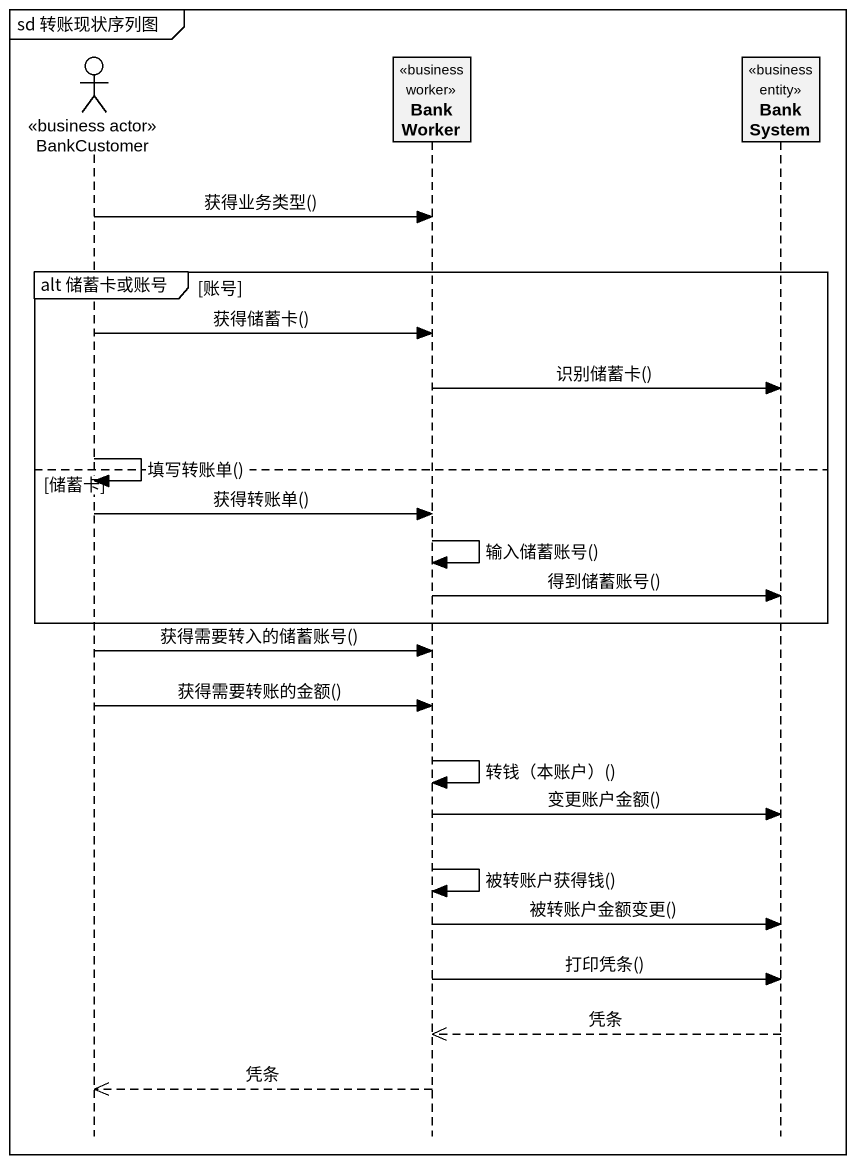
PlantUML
@startuml
mainframe sd 转账现状序列图
hide footbox
actor BankCustomer <<business actor>>
participant BankWorker <<business worker>>
participant BankSystem <<business entity>>

BankCustomer -> BankWorker : 获得业务类型()
group alt 储蓄卡或账号 [账号]
  BankCustomer -> BankWorker : 获得储蓄卡()
  BankWorker -> BankSystem : 识别储蓄卡()
  BankCustomer -> BankCustomer : 填写转账单()
else 储蓄卡
  BankCustomer -> BankWorker : 获得转账单()
  BankWorker -> BankWorker : 输入储蓄账号()
  BankWorker -> BankSystem : 得到储蓄账号()
end
BankCustomer -> BankWorker : 获得需要转入的储蓄账号()
BankCustomer -> BankWorker : 获得需要转账的金额()
BankWorker -> BankWorker : 转钱（本账户）()
BankWorker -> BankSystem : 变更账户金额()
BankWorker -> BankWorker : 被转账户获得钱()
BankWorker -> BankSystem : 被转账户金额变更()
BankWorker -> BankSystem : 打印凭条()
BankSystem -->> BankWorker : 凭条
BankWorker -->> BankCustomer : 凭条
@enduml
